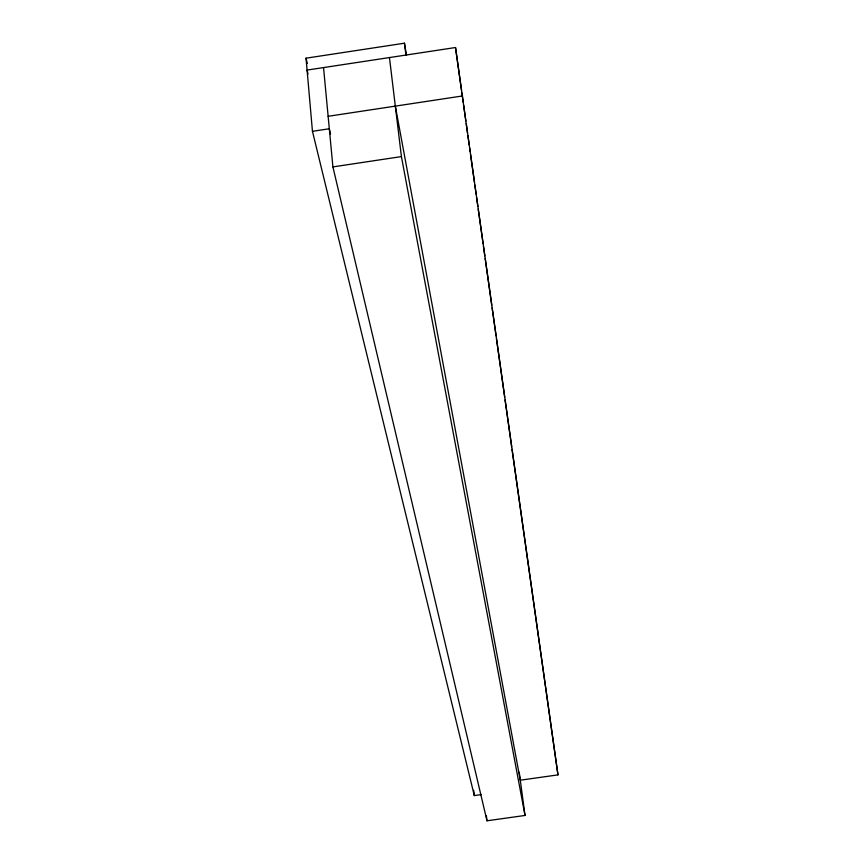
<?xml version="1.0" encoding="UTF-8"?>
<svg xmlns="http://www.w3.org/2000/svg" width="864" height="864" viewBox="0 0 864 864"><rect width="100%" height="100%" fill="white"/><g stroke="black" fill="none" stroke-linecap="round" stroke-linejoin="round"><path stroke-width="1.3" d="M481.378 794.588L474.304 795.582L312.455 131.306L306.04 58.18L404.449 43.2L406.512 55.166M395.323 106.132L520.29 780.192L557.96 774.889L455.512 47.52L307.076 70.081L308.016 74.023M328.136 116.294L462.64 95.936M312.455 131.306L329.314 128.768L330.523 134.017M332.91 166.903L401.414 156.6L525.02 815.454L486.983 820.8L332.91 166.903L323.536 67.576M306.04 58.18L307.282 63.439M557.96 774.889L512.017 449.366M455.512 47.52L461.516 90.234M461.894 92.912L463.201 102.254M463.579 104.922L465.836 120.938M466.214 123.617L467.521 132.959M467.899 135.626L469.217 144.979M469.584 147.647L470.156 151.654M470.524 154.321L474.466 182.358M474.844 185.026L476.161 194.368M476.528 197.046L477.846 206.388M478.224 209.056L483.106 243.767M483.484 246.434L484.79 255.787M485.168 258.455L491.735 305.186M492.113 307.854L496.055 335.891M496.433 338.558L504.695 397.3M505.062 399.967L511.639 446.699M519.221 772.232L525.02 815.454M404.449 43.2L405.961 55.048M486.335 815.573L486.983 820.8M389.459 57.553L401.414 156.6M473.677 790.333L474.304 795.582"/></g></svg>
